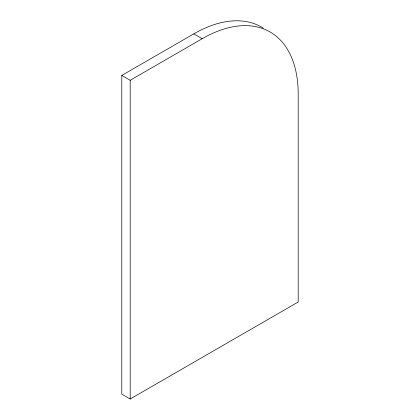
<?xml version="1.0" encoding="UTF-8"?>
<svg xmlns="http://www.w3.org/2000/svg" width="420" height="420" viewBox="0 0 420 420"><rect width="100%" height="100%" fill="white"/><g stroke="black" fill="none" stroke-linecap="round" stroke-linejoin="round"><path stroke-width="0.63" d="M193.798 33.863L202.198 38.713A135.77 78.388 -60 0 1 298.205 94.143L298.205 302.001L130.195 399L121.795 394.149L121.795 75.432L193.798 33.863A135.77 78.388 -60 0 1 263.329 28.135M121.795 75.432L130.195 80.283L202.198 38.713M130.195 80.283L130.195 399"/></g></svg>
